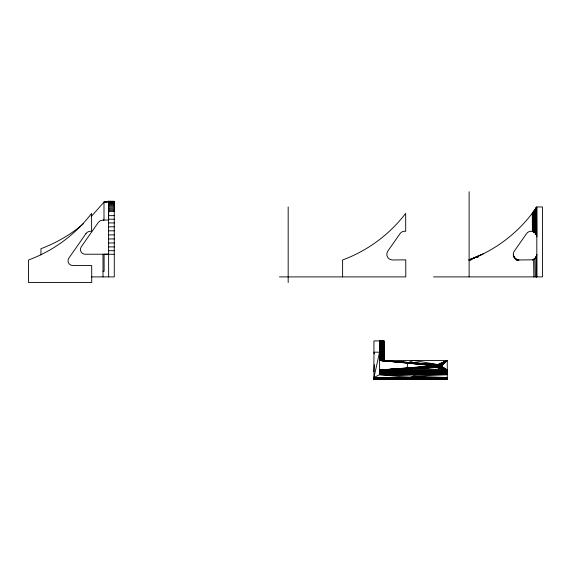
<?xml version="1.0" encoding="UTF-8"?>
<svg xmlns="http://www.w3.org/2000/svg" width="571" height="571" viewBox="0 0 571 571"><rect width="100%" height="100%" fill="white"/><g stroke="black" fill="none" stroke-linecap="round" stroke-linejoin="round"><path stroke-width="0.86" d="M108.626 207.302L108.64 204.661L114.279 204.661M536.783 206.995L536.198 207.851L536.198 234.338L536.811 236.879C536.854 234.267 534.856 231.833 532.293 231.348A5.639 5.639 0 0 0 526.548 233.639L514.321 251.104A5.639 5.639 0 0 0 513.45 255.615L515.435 258.756L518.832 259.976L532.515 259.819L535.12 258.363L536.583 255.922M536.711 235.844L536.533 207.366L532.165 213.397A141.023 141.023 0 0 1 476.485 257.014L476.157 257.157L477.92 257.157L476.15 257.157M536.726 235.93L536.74 207.066M108.626 204.711L108.626 204.411M536.533 207.366L536.483 235.016L536.198 233.311L536.205 234.331M384.083 340.901L384.083 360.444L384.083 340.901L373.934 340.901L373.934 379.28L447.264 379.23L447.264 360.444L379.572 360.444L435.181 365.811C444.488 360.508 441.069 372.535 435.181 365.811L407.444 362.999L407.351 368.059L408.372 368.787L436.687 367.424L379.572 370.029L447.264 370.372L379.572 370.786L447.264 370.786L379.572 370.372L447.264 370.029L441.34 366.082L447.264 360.444L437.7 364.555L379.572 360.444L435.323 365.554L435.459 367.753M536.333 207.651L535.755 208.486L536.09 234.146L536.198 207.851M535.569 233.361L535.198 232.932L535.569 233.353L535.755 208.486L536.426 207.516M532.293 231.348L534.913 232.668L535.198 209.279L536.069 208.03M108.633 207.823L108.633 208.351M108.64 208.087L108.626 209.036L108.64 208.087L114.279 208.015M108.626 210.342L108.64 210.877M108.64 205.681L114.279 205.717M373.934 371.721L374.283 364.676M441.019 367.753L441.155 365.554L447.264 360.444L438.235 364.534L437.807 367.674M440.741 367.517L440.926 365.304L447.264 360.444L438.778 364.555L438.342 367.66M108.633 202.705L108.597 202.105L108.626 202.784M108.64 210.078L108.626 209.15M536.098 234.146L536.198 233.311M114.279 206.845L108.64 206.845L108.497 202.105L108.626 214.746L108.618 210.827M536.347 256.565L536.811 254.338C536.854 256.95 534.856 259.377 532.293 259.862M535.748 257.621L536.711 255.373L536.74 276.899M536.526 256.065L536.54 276.899M108.64 209.486L108.497 202.105L108.611 206.531M535.926 257.371L536.269 256.743M535.748 257.621L536.055 257.157L536.205 276.899M535.17 209.321L535.755 208.486L534.549 210.185L534.549 232.368L534.913 232.668M517.576 259.812C515.884 260.597 512.658 254.645 514.185 257.343M534.784 209.857L532.293 213.226L532.408 231.376M91.474 276.899L114.279 276.899L114.279 201.313L108.597 201.313L103.993 202.12L91.139 216.645M407.444 362.999L413.418 360.444L437.7 364.555L437.7 367.681M441.29 365.811L447.264 360.444L439.299 364.626L439.299 367.753M83.352 223.811C70.833 234.531 56.365 242.911 40.948 248.699L40.948 254.866M534.791 258.656L535.198 276.899M439.791 367.867L439.791 364.741L447.264 360.444L440.612 365.083L440.612 367.431M447.264 360.444L440.234 364.898L440.234 367.239M108.618 254.231L114.279 254.302M533.614 259.42L533.842 276.899M379.572 340.901L379.572 374.655L447.264 377.588L373.934 377.588L410.599 377.588L413.418 376.118L447.264 374.655L379.572 374.119L447.264 373.548L379.572 372.963L447.264 372.371L379.572 371.807L447.264 371.271L379.572 371.271L447.264 371.807L379.572 372.371L447.264 372.963L379.572 373.548L447.264 374.119L379.572 374.655L373.934 377.588L379.572 352.186L373.934 352.186L374.369 353.913M533.442 259.505L533.835 259.298M483.673 253.638L469.119 259.976L470.668 259.976M482.259 254.338L469.162 259.962M476.485 257.014L478.163 256.265M476.806 256.871L471.589 259.041M472.552 258.656L469.119 259.976L469.926 259.677M470.404 259.498L471.118 259.22L469.119 259.976L474.258 257.964L469.119 259.976L470.04 259.634M532.515 259.819L533.1 259.641M108.618 212.369L108.497 202.105L108.64 220.049L104.001 220.056L103.993 202.12L108.64 201.313L108.64 201.72L114.279 201.72M105.278 202.12L103.993 202.12L108.64 201.313L114.279 201.413M441.29 366.354L447.264 370.029L379.572 370.029L435.181 365.811M441.155 366.611L447.264 370.029L437.179 367.538L379.572 370.029L435.138 366.082L407.38 367.924M407.444 368.324L435.181 366.354L407.351 368.059M408.129 368.73L436.244 367.267L379.572 370.029L435.181 366.354M407.566 368.445L435.323 366.611L379.572 370.029L435.859 367.082L407.908 368.652M407.715 368.559L435.552 366.86L379.572 370.029M392.263 379.187L373.934 379.073L447.264 378.487L373.934 378.823L447.264 379.073L428.928 379.187M516.205 259.876L518.939 259.976L516.284 259.976M447.264 374.655L379.572 374.655L410.599 377.588L447.264 377.588M428.928 377.945L392.263 378.173L428.928 378.38L373.934 378.066L447.264 378.066L428.928 377.702M428.928 379.108L447.264 379.23L373.934 379.23L447.264 378.823L392.263 378.38L392.263 377.702M392.263 378.38L428.928 378.173M392.263 378.737L373.934 378.823L447.264 378.823L373.934 379.073L447.264 379.23L392.263 378.573M103.993 202.12L114.279 202.213M103.594 219.999L104.001 220.056L100.525 220.527L98.376 222.362L81.239 246.836A4.696 4.696 0 0 0 85.086 254.231L108.64 254.223L104.086 254.231L104.122 271.261L102.994 271.261M469.355 259.891L471.111 259.891M428.928 379.237L447.264 379.28L373.934 379.28L447.264 379.073L428.928 378.887M108.64 202.876L114.279 202.876M108.64 203.704L114.279 203.704M108.64 209.186L114.279 209.186M108.64 210.321L114.279 210.321M108.64 211.391L114.279 211.391M108.64 215.652L114.279 215.652M108.64 219.193L114.279 219.193M108.64 222.926L114.279 222.926M108.64 226.823L114.279 226.823M108.64 230.82L114.279 230.82M108.64 234.881L114.279 234.881M108.64 238.949L114.279 238.949M108.64 242.975L114.279 242.975M108.64 246.9L114.279 246.9M108.64 250.698L114.279 250.698M279.44 276.899L405.795 276.899L405.76 259.869L392.441 259.976A5.639 5.639 0 0 1 387.816 251.104L400.043 233.639A5.639 5.639 0 0 1 404.96 231.241L405.703 231.341L405.66 213.397A141.023 141.023 0 0 1 342.614 259.976L342.614 276.899M433.582 276.899L542.45 276.899L542.45 206.959L536.811 206.959L536.811 276.899M379.572 370.372L447.264 370.372M379.572 371.807L447.264 371.807M379.572 372.371L447.264 372.371M379.572 372.963L447.264 372.963M379.572 373.548L447.264 373.548M379.572 374.119L447.264 374.119M447.264 378.487L373.934 378.487L410.599 378.659M373.934 379.073L447.264 379.073M373.934 379.23L410.599 379.23L410.599 377.588M410.599 379.073L377.424 378.858M435.737 367.517L435.552 365.304L379.572 360.444L437.179 364.626L437.179 367.753M435.859 367.431L435.859 365.083L379.572 360.444L437.179 364.626M379.572 360.444L436.687 364.741L436.687 367.867M408.129 362.592L436.244 364.898L436.244 367.239M407.908 362.671L435.859 365.083M407.715 362.763L435.552 365.304L435.552 367.653M413.418 376.118L428.928 377.588M407.566 362.878L435.323 365.554L435.323 367.117M437.7 367.61L447.264 370.029L440.926 366.86M438.778 367.61L447.264 370.029L440.612 367.082M439.299 367.538L447.264 370.029L440.234 367.267M439.791 367.424L447.264 370.029L438.235 367.631L438.235 364.534M517.412 259.769L515.27 258.62L514.036 257.121M533.442 231.712L533.835 231.919L533.835 211.163M534.17 232.097L535.555 233.325L536.583 235.295M535.926 233.846L536.54 235.145M513.45 255.615L513.736 256.515L513.308 254.68M108.626 202.655L108.597 202.105L108.626 203.561M108.626 202.998L108.618 203.704M533.078 212.191L533.307 231.669M108.626 211.741L108.633 212.362M469.119 191.72L469.119 276.899M441.155 365.554L441.155 367.117M440.926 365.304L440.926 367.653M438.778 364.555L438.778 367.681M392.263 378.887L392.263 379.265M383.812 360.444L383.484 340.901M383.027 340.901L383.027 360.444M382.477 340.901L382.477 360.444M381.828 340.901L381.828 360.444M381.185 340.901L381.185 360.444M380.629 340.901L380.629 360.444L380.179 340.901L380.179 360.444M379.843 340.901L379.843 360.444M288.177 206.959L288.177 282.545M108.569 201.313L108.64 276.899M102.994 254.231L102.994 276.899M85.978 233.639L68.841 258.121A4.696 4.696 0 0 0 72.688 265.515L91.688 265.515L91.724 282.545L28.55 282.545L28.55 259.976A141.023 141.023 0 0 0 91.596 213.397L91.631 231.341L90.896 231.241A5.639 5.639 0 0 0 85.978 233.639"/></g></svg>
